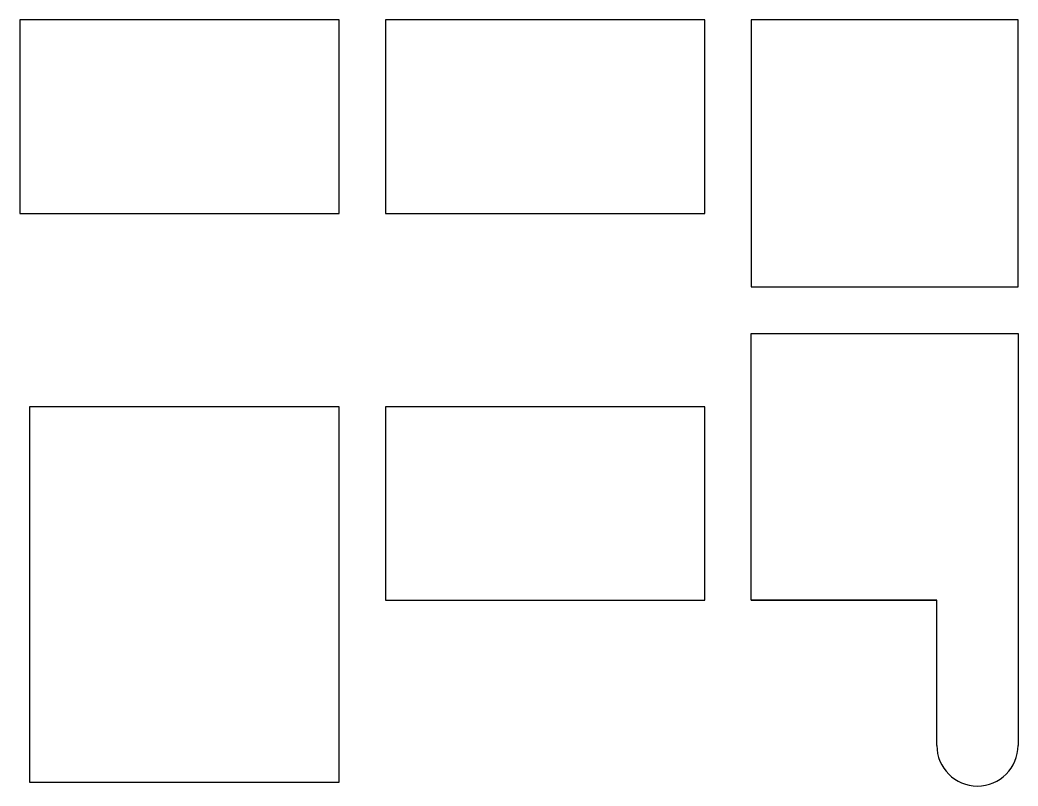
# Model space of a CAD drawing. Header units: millimetres. Extents: x 4.3 to 68.7, y 6.8 to 56.2.
import ezdxf

# ---------------------------------------------------------------- set-up
doc = ezdxf.new("R2010")
doc.units = ezdxf.units.MM
doc.header["$MEASUREMENT"] = 0
doc.layers.add('ground plane', color=178, linetype='Continuous', true_color=0x000000)
doc.layers.add('switch+battery', color=178, linetype='Continuous', true_color=0x000000)

msp = doc.modelspace()

# ---------------------------------------------------------------- linework, layer by layer
at = {"layer": 'ground plane'}
for p, q in [((51.5, 18.75), (56.25, 18.75)), ((63.5, 18.75), (51.5, 18.75)), ((56.25, 18.75), (63.5, 18.75)), ((63.5, 9.375), (63.5, 18.75)), ((68.75, 18.75), (68.75, 9.375))]:
    msp.add_line(p, q, dxfattribs=at)
msp.add_lwpolyline([(63.5, 18.75), (51.5, 18.75), (51.5, 36), (68.75, 36), (68.75, 18.75)], dxfattribs=at)
msp.add_arc((66.125, 9.375), 2.625, 180, 0, dxfattribs=at)
at = {"layer": 'switch+battery'}
for points in [[(4.25, 43.75), (24.875, 43.75), (24.875, 56.25), (4.25, 56.25)], [(27.875, 43.75), (48.5, 43.75), (48.5, 56.25), (27.875, 56.25)], [(51.5, 39), (68.75, 39), (68.75, 56.25), (51.5, 56.25)], [(4.875, 7), (24.875, 7), (24.875, 31.25), (4.875, 31.25)], [(27.875, 18.75), (48.5, 18.75), (48.5, 31.25), (27.875, 31.25)]]:
    msp.add_lwpolyline(points, close=True, dxfattribs=at)

doc.saveas('drawing.dxf')
